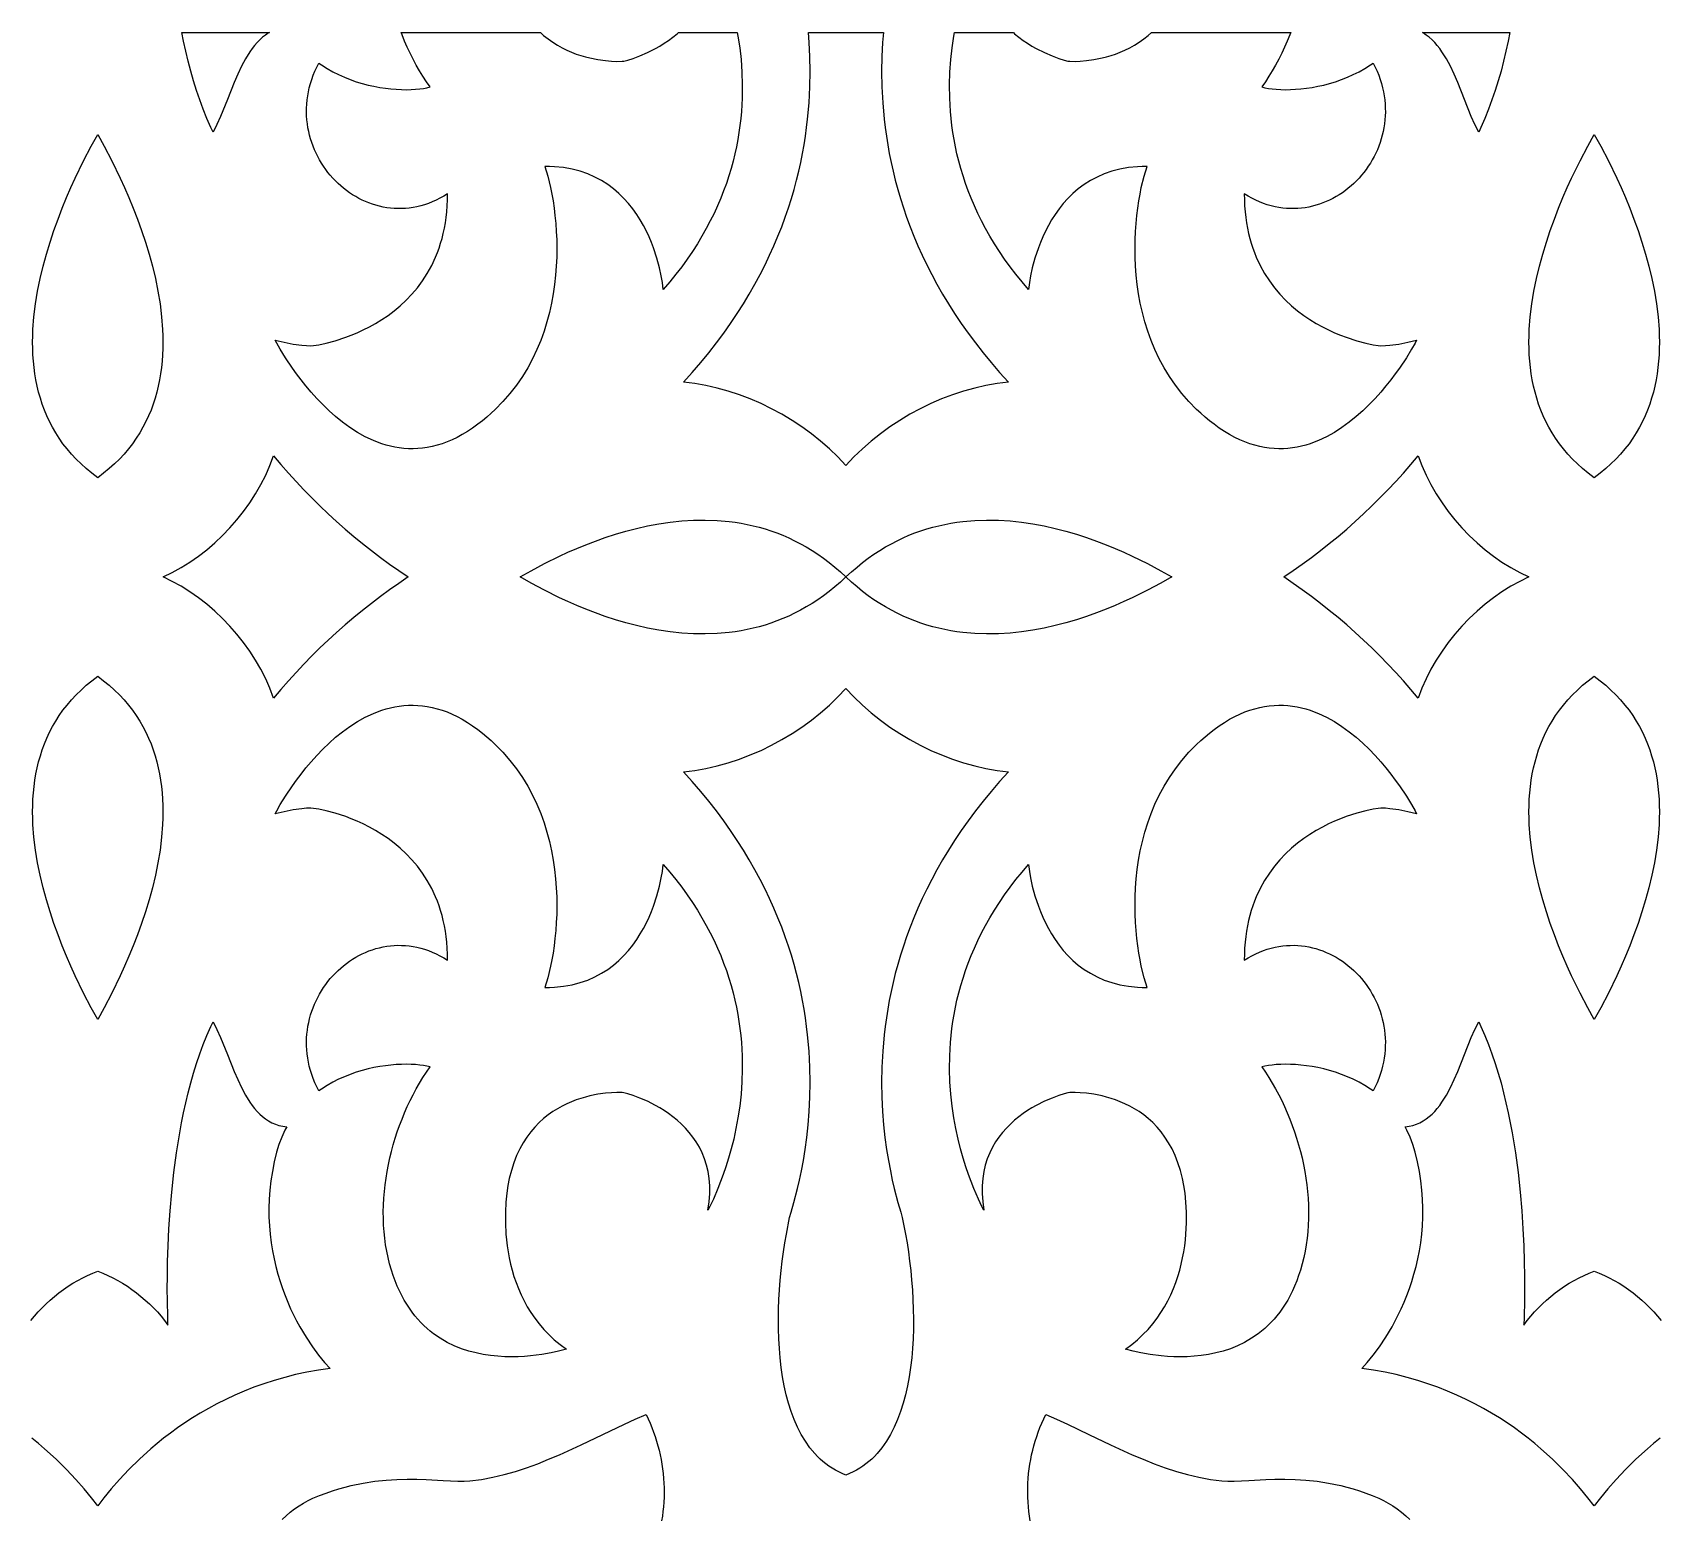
# Model space of a CAD drawing. Extents: x -350 to 350, y -780 to 780.
# Drawn here: x -3.3 to 79.3, y -581.8 to -506.5 of the extents above; entities that cross this region are included whole.
import ezdxf

# ---------------------------------------------------------------- set-up
doc = ezdxf.new("R2010")
doc.units = 0
doc.layers.add('LAYER_1', color=18, linetype='CONTINUOUS')

msp = doc.modelspace()

# ---------------------------------------------------------------- linework, layer by layer
at = {"layer": 'LAYER_1'}
for points in [[(8.68, -506.492), (8.523, -506.595), (8.373, -506.71), (8.231, -506.837), (8.095, -506.974), (7.966, -507.122), (7.843, -507.28), (7.725, -507.446), (7.504, -507.802), (7.3, -508.185), (7.109, -508.589), (6.929, -509.009), (6.583, -509.87), (6.235, -510.724), (6.052, -511.133), (5.857, -511.523), (5.744, -511.285), (5.546, -510.831), (5.359, -510.366), (5.185, -509.892), (5.022, -509.409), (4.869, -508.919), (4.727, -508.423), (4.596, -507.921), (4.474, -507.416), (4.361, -506.908), (4.273, -506.47), (8.722, -506.47)], [(32.515, -506.658), (32.602, -507.24), (32.669, -507.846), (32.714, -508.475), (32.734, -509.125), (32.727, -509.794), (32.688, -510.482), (32.656, -510.831), (32.615, -511.185), (32.565, -511.542), (32.506, -511.902), (32.436, -512.266), (32.356, -512.633), (32.265, -513.003), (32.164, -513.375), (32.05, -513.749), (31.925, -514.126), (31.788, -514.505), (31.638, -514.885), (31.475, -515.268), (31.299, -515.651), (31.109, -516.036), (30.905, -516.422), (30.686, -516.808), (30.453, -517.195), (30.204, -517.583), (29.94, -517.97), (29.66, -518.358), (29.363, -518.745), (29.05, -519.132), (28.72, -519.519), (28.68, -519.164), (28.622, -518.829), (28.531, -518.413), (28.401, -517.931), (28.225, -517.402), (28.119, -517.126), (27.999, -516.843), (27.866, -516.557), (27.717, -516.271), (27.552, -515.985), (27.371, -515.702), (27.173, -515.424), (26.957, -515.154), (26.723, -514.893), (26.469, -514.644), (26.195, -514.409), (25.9, -514.19), (25.584, -513.989), (25.245, -513.808), (24.884, -513.649), (24.498, -513.515), (24.088, -513.408), (23.653, -513.329), (23.192, -513.282), (22.951, -513.27), (22.704, -513.267), (22.853, -513.758), (22.995, -514.345), (23.061, -514.672), (23.121, -515.018), (23.175, -515.382), (23.222, -515.764), (23.26, -516.161), (23.289, -516.572), (23.307, -516.996), (23.314, -517.432), (23.308, -517.877), (23.287, -518.331), (23.252, -518.793), (23.201, -519.26), (23.133, -519.731), (23.046, -520.205), (22.94, -520.681), (22.814, -521.157), (22.666, -521.631), (22.495, -522.103), (22.301, -522.571), (22.081, -523.033), (21.836, -523.488), (21.564, -523.935), (21.264, -524.372), (20.935, -524.798), (20.575, -525.211), (20.184, -525.61), (19.976, -525.804), (19.76, -525.994), (19.536, -526.18), (19.303, -526.361), (19.037, -526.554), (18.773, -526.728), (18.511, -526.885), (18.251, -527.025), (17.993, -527.149), (17.738, -527.257), (17.484, -527.349), (17.233, -527.426), (16.984, -527.489), (16.738, -527.537), (16.494, -527.572), (16.253, -527.594), (16.015, -527.603), (15.779, -527.599), (15.546, -527.584), (15.316, -527.557), (15.089, -527.52), (14.865, -527.472), (14.643, -527.414), (14.426, -527.347), (14.211, -527.271), (14, -527.186), (13.587, -526.993), (13.188, -526.771), (12.804, -526.524), (12.435, -526.257), (12.082, -525.972), (11.745, -525.673), (11.425, -525.364), (11.122, -525.05), (10.837, -524.732), (10.57, -524.416), (10.323, -524.105), (10.095, -523.803), (9.887, -523.514), (9.534, -522.987), (9.268, -522.554), (9.094, -522.246), (9.016, -522.093), (9.466, -522.194), (9.918, -522.284), (10.373, -522.348), (10.601, -522.368), (10.83, -522.376), (10.964, -522.364), (11.225, -522.322), (11.596, -522.243), (12.058, -522.119), (12.591, -521.944), (12.878, -521.836), (13.176, -521.711), (13.483, -521.571), (13.795, -521.414), (14.112, -521.238), (14.429, -521.044), (14.746, -520.83), (15.059, -520.595), (15.367, -520.339), (15.666, -520.06), (15.955, -519.758), (16.231, -519.432), (16.492, -519.082), (16.736, -518.705), (16.959, -518.301), (17.16, -517.87), (17.252, -517.644), (17.337, -517.411), (17.415, -517.17), (17.486, -516.922), (17.55, -516.667), (17.606, -516.403), (17.655, -516.132), (17.695, -515.853), (17.726, -515.566), (17.749, -515.271), (17.762, -514.968), (17.767, -514.657), (17.573, -514.775), (17.379, -514.883), (17.184, -514.981), (16.988, -515.068), (16.792, -515.144), (16.597, -515.211), (16.401, -515.268), (16.206, -515.315), (16.011, -515.352), (15.816, -515.38), (15.623, -515.399), (15.431, -515.409), (15.239, -515.41), (15.049, -515.402), (14.861, -515.386), (14.674, -515.362), (14.49, -515.33), (14.307, -515.29), (14.127, -515.242), (13.949, -515.186), (13.773, -515.123), (13.601, -515.053), (13.431, -514.976), (13.264, -514.892), (13.101, -514.801), (12.942, -514.704), (12.786, -514.601), (12.633, -514.492), (12.485, -514.376), (12.341, -514.255), (12.202, -514.129), (12.067, -513.997), (11.937, -513.859), (11.811, -513.717), (11.691, -513.57), (11.576, -513.418), (11.467, -513.262), (11.363, -513.102), (11.265, -512.937), (11.173, -512.769), (11.087, -512.596), (11.008, -512.421), (10.935, -512.241), (10.868, -512.059), (10.809, -511.873), (10.757, -511.685), (10.712, -511.494), (10.674, -511.301), (10.644, -511.105), (10.622, -510.907), (10.607, -510.707), (10.601, -510.506), (10.603, -510.303), (10.614, -510.098), (10.633, -509.892), (10.661, -509.686), (10.698, -509.478), (10.744, -509.27), (10.8, -509.061), (10.865, -508.852), (10.94, -508.642), (11.025, -508.433), (11.12, -508.224), (11.225, -508.016), (11.363, -508.114), (11.645, -508.294), (11.934, -508.458), (12.228, -508.607), (12.526, -508.74), (12.827, -508.859), (13.129, -508.964), (13.431, -509.055), (13.731, -509.134), (14.029, -509.2), (14.322, -509.255), (14.609, -509.298), (14.89, -509.331), (15.162, -509.353), (15.424, -509.366), (15.676, -509.37), (15.914, -509.366), (16.139, -509.353), (16.349, -509.333), (16.543, -509.306), (16.718, -509.273), (16.874, -509.234), (16.69, -508.967), (16.513, -508.692), (16.341, -508.41), (16.176, -508.122), (16.017, -507.826), (15.865, -507.525), (15.72, -507.219), (15.583, -506.907), (15.452, -506.59), (15.406, -506.47), (22.484, -506.47), (22.64, -506.612), (22.87, -506.797), (23.105, -506.964), (23.343, -507.114), (23.583, -507.248), (23.824, -507.366), (24.064, -507.47), (24.301, -507.561), (24.534, -507.639), (24.763, -507.705), (24.985, -507.761), (25.403, -507.844), (25.779, -507.895), (26.1, -507.922), (26.356, -507.933), (26.627, -507.931), (26.725, -507.916), (26.918, -507.867), (27.19, -507.782), (27.528, -507.657), (27.914, -507.491), (28.334, -507.278), (28.551, -507.154), (28.772, -507.017), (28.993, -506.868), (29.213, -506.704), (29.429, -506.528), (29.494, -506.47), (32.481, -506.47)], [(39.857, -506.978), (39.822, -507.694), (39.81, -508.444), (39.823, -509.224), (39.866, -510.032), (39.941, -510.868), (39.992, -511.295), (40.052, -511.728), (40.121, -512.167), (40.201, -512.611), (40.292, -513.06), (40.393, -513.514), (40.506, -513.973), (40.631, -514.436), (40.768, -514.904), (40.918, -515.375), (41.081, -515.849), (41.257, -516.327), (41.447, -516.808), (41.652, -517.292), (41.871, -517.779), (42.105, -518.268), (42.355, -518.759), (42.621, -519.251), (42.903, -519.746), (43.202, -520.241), (43.518, -520.738), (43.852, -521.235), (44.204, -521.733), (44.574, -522.231), (44.963, -522.729), (45.372, -523.227), (45.8, -523.724), (46.248, -524.22), (45.677, -524.292), (45.106, -524.393), (44.536, -524.522), (43.97, -524.679), (43.409, -524.863), (42.855, -525.074), (42.308, -525.31), (41.771, -525.571), (41.244, -525.855), (40.731, -526.163), (40.231, -526.493), (39.747, -526.844), (39.28, -527.216), (38.832, -527.608), (38.404, -528.02), (37.997, -528.449), (37.59, -528.02), (37.162, -527.608), (36.714, -527.216), (36.247, -526.844), (35.763, -526.493), (35.264, -526.163), (34.75, -525.855), (34.224, -525.571), (33.686, -525.31), (33.14, -525.074), (32.585, -524.863), (32.024, -524.679), (31.458, -524.522), (30.889, -524.393), (30.318, -524.292), (29.746, -524.22), (30.195, -523.724), (30.623, -523.227), (31.031, -522.729), (31.42, -522.231), (31.79, -521.733), (32.142, -521.235), (32.476, -520.738), (32.792, -520.241), (33.091, -519.746), (33.373, -519.251), (33.639, -518.759), (33.889, -518.268), (34.123, -517.779), (34.343, -517.292), (34.547, -516.808), (34.737, -516.327), (34.913, -515.849), (35.076, -515.375), (35.226, -514.904), (35.363, -514.436), (35.488, -513.973), (35.601, -513.514), (35.702, -513.06), (35.793, -512.611), (35.873, -512.167), (35.943, -511.728), (36.003, -511.295), (36.053, -510.868), (36.128, -510.032), (36.171, -509.224), (36.184, -508.444), (36.172, -507.694), (36.137, -506.978), (36.097, -506.47), (39.898, -506.47)], [(60.542, -506.59), (60.412, -506.907), (60.274, -507.219), (60.129, -507.525), (59.977, -507.826), (59.819, -508.122), (59.653, -508.41), (59.482, -508.692), (59.304, -508.967), (59.12, -509.234), (59.276, -509.273), (59.452, -509.306), (59.645, -509.333), (59.855, -509.353), (60.08, -509.366), (60.319, -509.37), (60.57, -509.366), (60.832, -509.353), (61.105, -509.331), (61.385, -509.298), (61.672, -509.255), (61.966, -509.2), (62.263, -509.134), (62.563, -509.055), (62.865, -508.964), (63.167, -508.859), (63.468, -508.74), (63.766, -508.607), (64.06, -508.458), (64.349, -508.294), (64.632, -508.114), (64.769, -508.016), (64.874, -508.224), (64.969, -508.433), (65.054, -508.642), (65.129, -508.852), (65.194, -509.061), (65.25, -509.27), (65.296, -509.478), (65.333, -509.686), (65.361, -509.892), (65.381, -510.098), (65.391, -510.303), (65.393, -510.506), (65.387, -510.707), (65.373, -510.907), (65.35, -511.105), (65.32, -511.301), (65.283, -511.494), (65.238, -511.685), (65.185, -511.873), (65.126, -512.059), (65.06, -512.241), (64.987, -512.421), (64.907, -512.596), (64.821, -512.769), (64.729, -512.937), (64.631, -513.102), (64.527, -513.262), (64.418, -513.418), (64.303, -513.57), (64.183, -513.717), (64.058, -513.859), (63.927, -513.997), (63.792, -514.129), (63.653, -514.255), (63.509, -514.376), (63.361, -514.492), (63.209, -514.601), (63.053, -514.704), (62.893, -514.801), (62.73, -514.892), (62.563, -514.976), (62.394, -515.053), (62.221, -515.123), (62.046, -515.186), (61.868, -515.242), (61.687, -515.29), (61.505, -515.33), (61.32, -515.362), (61.133, -515.386), (60.945, -515.402), (60.755, -515.41), (60.564, -515.409), (60.371, -515.399), (60.178, -515.38), (59.984, -515.352), (59.789, -515.315), (59.593, -515.268), (59.398, -515.211), (59.202, -515.144), (59.006, -515.068), (58.811, -514.981), (58.616, -514.883), (58.421, -514.775), (58.228, -514.657), (58.232, -514.968), (58.245, -515.271), (58.268, -515.566), (58.3, -515.853), (58.34, -516.132), (58.388, -516.403), (58.444, -516.667), (58.508, -516.922), (58.579, -517.17), (58.658, -517.411), (58.743, -517.644), (58.834, -517.87), (59.035, -518.301), (59.259, -518.705), (59.502, -519.082), (59.763, -519.432), (60.039, -519.758), (60.328, -520.06), (60.627, -520.339), (60.935, -520.595), (61.248, -520.83), (61.565, -521.044), (61.883, -521.238), (62.199, -521.414), (62.512, -521.571), (62.818, -521.711), (63.116, -521.836), (63.404, -521.944), (63.937, -522.119), (64.398, -522.243), (64.769, -522.322), (65.031, -522.364), (65.164, -522.376), (65.393, -522.368), (65.621, -522.348), (66.076, -522.284), (66.529, -522.194), (66.978, -522.093), (66.9, -522.246), (66.726, -522.554), (66.46, -522.987), (66.107, -523.514), (65.899, -523.803), (65.671, -524.105), (65.424, -524.416), (65.157, -524.732), (64.872, -525.05), (64.569, -525.364), (64.249, -525.673), (63.912, -525.972), (63.559, -526.257), (63.19, -526.524), (62.806, -526.771), (62.407, -526.993), (61.995, -527.186), (61.783, -527.271), (61.569, -527.347), (61.351, -527.414), (61.13, -527.472), (60.906, -527.52), (60.678, -527.557), (60.448, -527.584), (60.215, -527.599), (59.98, -527.603), (59.741, -527.594), (59.5, -527.572), (59.256, -527.537), (59.01, -527.489), (58.761, -527.426), (58.51, -527.349), (58.257, -527.257), (58.001, -527.149), (57.743, -527.025), (57.483, -526.885), (57.221, -526.728), (56.957, -526.554), (56.691, -526.361), (56.458, -526.18), (56.234, -525.994), (56.018, -525.804), (55.81, -525.61), (55.419, -525.211), (55.06, -524.798), (54.73, -524.372), (54.43, -523.935), (54.158, -523.488), (53.913, -523.033), (53.694, -522.571), (53.499, -522.103), (53.329, -521.631), (53.181, -521.157), (53.054, -520.681), (52.948, -520.205), (52.862, -519.731), (52.793, -519.26), (52.742, -518.793), (52.707, -518.331), (52.687, -517.877), (52.68, -517.432), (52.687, -516.996), (52.705, -516.572), (52.734, -516.161), (52.772, -515.764), (52.819, -515.382), (52.873, -515.018), (52.934, -514.672), (52.999, -514.345), (53.141, -513.758), (53.29, -513.267), (53.043, -513.27), (52.802, -513.282), (52.341, -513.329), (51.906, -513.408), (51.496, -513.515), (51.111, -513.649), (50.749, -513.808), (50.41, -513.989), (50.094, -514.19), (49.799, -514.409), (49.525, -514.644), (49.271, -514.893), (49.037, -515.154), (48.821, -515.424), (48.623, -515.702), (48.442, -515.985), (48.278, -516.271), (48.129, -516.557), (47.995, -516.843), (47.875, -517.126), (47.769, -517.402), (47.594, -517.931), (47.463, -518.413), (47.372, -518.829), (47.314, -519.164), (47.275, -519.519), (46.944, -519.132), (46.631, -518.745), (46.335, -518.358), (46.054, -517.97), (45.79, -517.583), (45.542, -517.195), (45.308, -516.808), (45.09, -516.422), (44.886, -516.036), (44.696, -515.651), (44.519, -515.268), (44.356, -514.885), (44.206, -514.505), (44.069, -514.126), (43.944, -513.749), (43.831, -513.375), (43.729, -513.003), (43.638, -512.633), (43.558, -512.266), (43.489, -511.902), (43.429, -511.542), (43.379, -511.185), (43.338, -510.831), (43.306, -510.482), (43.268, -509.794), (43.26, -509.125), (43.28, -508.475), (43.325, -507.846), (43.393, -507.24), (43.479, -506.658), (43.513, -506.47), (46.501, -506.47), (46.565, -506.528), (46.782, -506.704), (47.001, -506.868), (47.222, -507.017), (47.443, -507.154), (47.661, -507.278), (48.08, -507.491), (48.467, -507.657), (48.804, -507.782), (49.077, -507.867), (49.269, -507.916), (49.367, -507.931), (49.638, -507.933), (49.894, -507.922), (50.216, -507.895), (50.591, -507.844), (51.01, -507.761), (51.231, -507.705), (51.46, -507.639), (51.693, -507.561), (51.931, -507.47), (52.17, -507.366), (52.411, -507.248), (52.651, -507.114), (52.889, -506.964), (53.124, -506.797), (53.355, -506.612), (53.51, -506.47), (60.588, -506.47)], [(71.633, -506.908), (71.52, -507.416), (71.398, -507.921), (71.267, -508.423), (71.125, -508.919), (70.973, -509.409), (70.809, -509.892), (70.635, -510.366), (70.449, -510.831), (70.25, -511.285), (70.137, -511.523), (69.943, -511.133), (69.759, -510.724), (69.411, -509.87), (69.066, -509.009), (68.885, -508.589), (68.694, -508.185), (68.49, -507.802), (68.269, -507.446), (68.152, -507.28), (68.028, -507.122), (67.899, -506.974), (67.764, -506.837), (67.621, -506.71), (67.471, -506.595), (67.314, -506.492), (67.272, -506.47), (71.722, -506.47)], [(0.326, -512.237), (0.716, -512.983), (1.142, -513.861), (1.362, -514.344), (1.584, -514.853), (1.803, -515.387), (2.018, -515.942), (2.226, -516.517), (2.423, -517.109), (2.608, -517.716), (2.777, -518.336), (2.928, -518.966), (3.058, -519.604), (3.163, -520.248), (3.242, -520.896), (3.292, -521.545), (3.305, -521.87), (3.309, -522.194), (3.305, -522.517), (3.291, -522.839), (3.269, -523.159), (3.236, -523.478), (3.193, -523.795), (3.14, -524.11), (3.076, -524.422), (3.001, -524.732), (2.914, -525.038), (2.816, -525.341), (2.705, -525.641), (2.582, -525.936), (2.445, -526.227), (2.296, -526.514), (2.133, -526.796), (1.956, -527.073), (1.765, -527.345), (1.559, -527.611), (1.338, -527.871), (1.102, -528.125), (0.85, -528.372), (0.582, -528.613), (0.298, -528.846), (0, -529.072), (-0.298, -528.846), (-0.582, -528.613), (-0.85, -528.372), (-1.102, -528.125), (-1.338, -527.871), (-1.559, -527.611), (-1.765, -527.345), (-1.956, -527.073), (-2.133, -526.796), (-2.296, -526.514), (-2.445, -526.227), (-2.582, -525.936), (-2.705, -525.641), (-2.816, -525.341), (-2.914, -525.038), (-3.001, -524.732), (-3.076, -524.422), (-3.14, -524.11), (-3.193, -523.795), (-3.236, -523.478), (-3.269, -523.159), (-3.291, -522.839), (-3.305, -522.517), (-3.309, -522.194), (-3.305, -521.87), (-3.292, -521.545), (-3.242, -520.896), (-3.163, -520.248), (-3.058, -519.604), (-2.928, -518.966), (-2.777, -518.336), (-2.608, -517.716), (-2.423, -517.109), (-2.226, -516.517), (-2.018, -515.942), (-1.803, -515.387), (-1.584, -514.853), (-1.362, -514.344), (-1.142, -513.861), (-0.716, -512.983), (-0.326, -512.237), (0, -511.642)], [(76.328, -512.237), (76.718, -512.983), (77.144, -513.861), (77.364, -514.344), (77.586, -514.853), (77.805, -515.387), (78.02, -515.942), (78.228, -516.517), (78.425, -517.109), (78.61, -517.716), (78.779, -518.336), (78.93, -518.966), (79.06, -519.604), (79.165, -520.248), (79.244, -520.896), (79.294, -521.545), (79.307, -521.87), (79.311, -522.194), (79.307, -522.517), (79.294, -522.839), (79.271, -523.159), (79.238, -523.478), (79.195, -523.795), (79.142, -524.11), (79.078, -524.422), (79.003, -524.732), (78.916, -525.038), (78.818, -525.341), (78.707, -525.641), (78.584, -525.936), (78.447, -526.227), (78.298, -526.514), (78.135, -526.796), (77.958, -527.073), (77.767, -527.345), (77.561, -527.611), (77.34, -527.871), (77.104, -528.125), (76.852, -528.372), (76.584, -528.613), (76.3, -528.846), (75.998, -529.072), (75.697, -528.846), (75.412, -528.613), (75.145, -528.372), (74.893, -528.125), (74.657, -527.871), (74.436, -527.611), (74.23, -527.345), (74.038, -527.073), (73.861, -526.796), (73.698, -526.514), (73.549, -526.227), (73.413, -525.936), (73.289, -525.641), (73.179, -525.341), (73.08, -525.038), (72.993, -524.732), (72.918, -524.422), (72.854, -524.11), (72.801, -523.795), (72.758, -523.478), (72.726, -523.159), (72.703, -522.839), (72.689, -522.517), (72.685, -522.194), (72.69, -521.87), (72.702, -521.545), (72.752, -520.896), (72.831, -520.248), (72.937, -519.604), (73.066, -518.966), (73.217, -518.336), (73.386, -517.716), (73.571, -517.109), (73.768, -516.517), (73.976, -515.942), (74.191, -515.387), (74.411, -514.853), (74.632, -514.344), (74.852, -513.861), (75.279, -512.983), (75.668, -512.237), (75.998, -511.642)], [(9.304, -528.408), (9.685, -528.842), (10.074, -529.27), (10.471, -529.69), (10.875, -530.103), (11.286, -530.509), (11.705, -530.906), (12.131, -531.296), (12.564, -531.678), (13.003, -532.051), (13.448, -532.416), (13.9, -532.773), (14.357, -533.121), (14.82, -533.46), (15.288, -533.79), (15.762, -534.113), (15.288, -534.437), (14.82, -534.766), (14.357, -535.105), (13.9, -535.453), (13.448, -535.81), (13.003, -536.175), (12.564, -536.548), (12.131, -536.93), (11.705, -537.32), (11.286, -537.717), (10.875, -538.123), (10.471, -538.536), (10.074, -538.956), (9.685, -539.384), (9.304, -539.819), (8.932, -540.26), (8.744, -539.765), (8.528, -539.278), (8.285, -538.801), (8.016, -538.334), (7.723, -537.879), (7.407, -537.439), (7.07, -537.013), (6.713, -536.605), (6.338, -536.214), (5.945, -535.844), (5.537, -535.494), (5.115, -535.167), (4.681, -534.865), (4.235, -534.587), (3.779, -534.337), (3.315, -534.113), (3.779, -533.889), (4.235, -533.639), (4.681, -533.362), (5.115, -533.059), (5.537, -532.732), (5.945, -532.382), (6.338, -532.012), (6.713, -531.621), (7.07, -531.213), (7.407, -530.787), (7.723, -530.347), (8.016, -529.892), (8.285, -529.426), (8.528, -528.948), (8.744, -528.461), (8.932, -527.966)], [(67.25, -528.461), (67.466, -528.948), (67.709, -529.426), (67.978, -529.892), (68.271, -530.347), (68.587, -530.787), (68.924, -531.213), (69.281, -531.621), (69.656, -532.012), (70.049, -532.382), (70.457, -532.732), (70.879, -533.059), (71.314, -533.362), (71.76, -533.639), (72.215, -533.889), (72.68, -534.113), (72.215, -534.337), (71.76, -534.587), (71.314, -534.865), (70.879, -535.167), (70.457, -535.494), (70.049, -535.844), (69.656, -536.214), (69.281, -536.605), (68.924, -537.013), (68.587, -537.439), (68.271, -537.879), (67.978, -538.334), (67.709, -538.801), (67.466, -539.278), (67.25, -539.765), (67.062, -540.26), (66.69, -539.819), (66.309, -539.384), (65.92, -538.956), (65.524, -538.536), (65.119, -538.123), (64.708, -537.717), (64.289, -537.32), (63.863, -536.93), (63.431, -536.548), (62.991, -536.175), (62.546, -535.81), (62.095, -535.453), (61.637, -535.105), (61.174, -534.766), (60.706, -534.437), (60.233, -534.113), (60.706, -533.79), (61.174, -533.46), (61.637, -533.121), (62.095, -532.773), (62.546, -532.416), (62.991, -532.051), (63.431, -531.678), (63.863, -531.296), (64.289, -530.906), (64.708, -530.509), (65.119, -530.103), (65.524, -529.69), (65.92, -529.27), (66.309, -528.842), (66.69, -528.408), (67.062, -527.966)], [(45.739, -531.229), (46.333, -531.266), (46.92, -531.328), (47.498, -531.414), (48.068, -531.521), (48.626, -531.646), (49.172, -531.788), (49.704, -531.944), (50.221, -532.112), (50.722, -532.291), (51.206, -532.476), (51.67, -532.667), (52.115, -532.861), (52.537, -533.055), (53.312, -533.437), (53.984, -533.795), (54.543, -534.113), (53.984, -534.431), (53.312, -534.789), (52.537, -535.171), (52.115, -535.366), (51.67, -535.559), (51.206, -535.75), (50.722, -535.936), (50.221, -536.114), (49.704, -536.282), (49.172, -536.438), (48.626, -536.58), (48.068, -536.706), (47.498, -536.812), (46.92, -536.898), (46.333, -536.96), (45.739, -536.997), (45.139, -537.005), (44.536, -536.984), (43.929, -536.93), (43.625, -536.891), (43.321, -536.842), (43.017, -536.784), (42.713, -536.717), (42.409, -536.64), (42.105, -536.553), (41.802, -536.455), (41.5, -536.347), (41.199, -536.228), (40.899, -536.097), (40.601, -535.956), (40.304, -535.802), (40.008, -535.636), (39.714, -535.458), (39.422, -535.268), (39.133, -535.064), (38.845, -534.848), (38.56, -534.618), (38.278, -534.374), (37.997, -534.114), (37.717, -534.374), (37.434, -534.618), (37.149, -534.848), (36.862, -535.064), (36.572, -535.268), (36.28, -535.458), (35.986, -535.636), (35.691, -535.802), (35.393, -535.956), (35.095, -536.097), (34.795, -536.228), (34.494, -536.347), (34.192, -536.455), (33.889, -536.553), (33.586, -536.64), (33.282, -536.717), (32.978, -536.784), (32.673, -536.842), (32.369, -536.891), (32.065, -536.93), (31.459, -536.984), (30.855, -537.005), (30.255, -536.997), (29.662, -536.96), (29.075, -536.898), (28.496, -536.812), (27.927, -536.706), (27.369, -536.58), (26.823, -536.438), (26.29, -536.282), (25.773, -536.114), (25.272, -535.936), (24.788, -535.75), (24.324, -535.559), (23.88, -535.366), (23.457, -535.171), (22.682, -534.789), (22.01, -534.431), (21.451, -534.113), (22.01, -533.795), (22.682, -533.437), (23.457, -533.055), (23.88, -532.861), (24.324, -532.667), (24.788, -532.476), (25.272, -532.291), (25.773, -532.112), (26.29, -531.944), (26.823, -531.788), (27.369, -531.646), (27.927, -531.521), (28.496, -531.414), (29.075, -531.328), (29.662, -531.266), (30.255, -531.229), (30.855, -531.221), (31.459, -531.242), (32.065, -531.296), (32.369, -531.335), (32.673, -531.384), (32.978, -531.442), (33.282, -531.509), (33.586, -531.586), (33.889, -531.674), (34.192, -531.771), (34.494, -531.879), (34.795, -531.998), (35.095, -532.129), (35.393, -532.271), (35.691, -532.424), (35.986, -532.59), (36.28, -532.768), (36.572, -532.958), (36.862, -533.162), (37.149, -533.378), (37.434, -533.608), (37.717, -533.852), (37.997, -534.112), (38.278, -533.852), (38.56, -533.608), (38.845, -533.378), (39.133, -533.162), (39.422, -532.958), (39.714, -532.768), (40.008, -532.59), (40.304, -532.424), (40.601, -532.271), (40.899, -532.129), (41.199, -531.998), (41.5, -531.879), (41.802, -531.771), (42.105, -531.674), (42.409, -531.586), (42.713, -531.509), (43.017, -531.442), (43.321, -531.384), (43.625, -531.335), (43.929, -531.296), (44.536, -531.242), (45.139, -531.221)], [(0.298, -539.38), (0.582, -539.613), (0.85, -539.854), (1.102, -540.101), (1.338, -540.355), (1.559, -540.615), (1.765, -540.881), (1.956, -541.153), (2.133, -541.43), (2.296, -541.712), (2.445, -541.999), (2.582, -542.29), (2.705, -542.586), (2.816, -542.885), (2.914, -543.188), (3.001, -543.494), (3.076, -543.804), (3.14, -544.116), (3.193, -544.431), (3.236, -544.748), (3.269, -545.067), (3.291, -545.387), (3.305, -545.709), (3.309, -546.032), (3.305, -546.356), (3.292, -546.681), (3.242, -547.33), (3.163, -547.978), (3.058, -548.622), (2.928, -549.26), (2.777, -549.89), (2.608, -550.51), (2.423, -551.117), (2.226, -551.709), (2.018, -552.284), (1.803, -552.839), (1.584, -553.373), (1.362, -553.882), (1.142, -554.365), (0.716, -555.244), (0.326, -555.989), (0, -556.584), (-0.326, -555.989), (-0.716, -555.244), (-1.142, -554.365), (-1.362, -553.882), (-1.584, -553.373), (-1.803, -552.839), (-2.018, -552.284), (-2.226, -551.709), (-2.423, -551.117), (-2.608, -550.51), (-2.777, -549.89), (-2.928, -549.26), (-3.058, -548.622), (-3.163, -547.978), (-3.242, -547.33), (-3.292, -546.681), (-3.305, -546.356), (-3.309, -546.032), (-3.305, -545.709), (-3.291, -545.387), (-3.269, -545.067), (-3.236, -544.748), (-3.193, -544.431), (-3.14, -544.116), (-3.076, -543.804), (-3.001, -543.494), (-2.914, -543.188), (-2.816, -542.885), (-2.705, -542.586), (-2.582, -542.29), (-2.445, -541.999), (-2.296, -541.712), (-2.133, -541.43), (-1.956, -541.153), (-1.765, -540.881), (-1.559, -540.615), (-1.338, -540.355), (-1.102, -540.101), (-0.85, -539.854), (-0.582, -539.613), (-0.298, -539.38), (0, -539.154)], [(76.3, -539.38), (76.584, -539.613), (76.852, -539.854), (77.104, -540.101), (77.34, -540.355), (77.561, -540.615), (77.767, -540.881), (77.958, -541.153), (78.135, -541.43), (78.298, -541.712), (78.447, -541.999), (78.584, -542.29), (78.707, -542.586), (78.818, -542.885), (78.916, -543.188), (79.003, -543.494), (79.078, -543.804), (79.142, -544.116), (79.195, -544.431), (79.238, -544.748), (79.271, -545.067), (79.294, -545.387), (79.307, -545.709), (79.311, -546.032), (79.307, -546.356), (79.294, -546.681), (79.244, -547.33), (79.165, -547.978), (79.06, -548.622), (78.93, -549.26), (78.779, -549.89), (78.61, -550.51), (78.425, -551.117), (78.228, -551.709), (78.02, -552.284), (77.805, -552.839), (77.586, -553.373), (77.364, -553.882), (77.144, -554.365), (76.718, -555.244), (76.328, -555.989), (75.998, -556.584), (75.668, -555.989), (75.279, -555.244), (74.852, -554.365), (74.632, -553.882), (74.411, -553.373), (74.191, -552.839), (73.976, -552.284), (73.768, -551.709), (73.571, -551.117), (73.386, -550.51), (73.217, -549.89), (73.066, -549.26), (72.937, -548.622), (72.831, -547.978), (72.752, -547.33), (72.702, -546.681), (72.69, -546.356), (72.685, -546.032), (72.689, -545.709), (72.703, -545.387), (72.726, -545.067), (72.758, -544.748), (72.801, -544.431), (72.854, -544.116), (72.918, -543.804), (72.993, -543.494), (73.08, -543.188), (73.179, -542.885), (73.289, -542.586), (73.413, -542.29), (73.549, -541.999), (73.698, -541.712), (73.861, -541.43), (74.038, -541.153), (74.23, -540.881), (74.436, -540.615), (74.657, -540.355), (74.893, -540.101), (75.145, -539.854), (75.412, -539.613), (75.697, -539.38), (75.998, -539.154)], [(38.404, -540.206), (38.832, -540.618), (39.28, -541.01), (39.747, -541.382), (40.231, -541.733), (40.731, -542.063), (41.244, -542.371), (41.771, -542.656), (42.308, -542.916), (42.855, -543.152), (43.409, -543.363), (43.97, -543.547), (44.536, -543.704), (45.106, -543.834), (45.677, -543.934), (46.248, -544.006), (45.8, -544.502), (45.372, -544.999), (44.963, -545.497), (44.574, -545.995), (44.204, -546.493), (43.852, -546.991), (43.518, -547.489), (43.202, -547.985), (42.903, -548.481), (42.621, -548.975), (42.355, -549.467), (42.105, -549.958), (41.871, -550.447), (41.652, -550.934), (41.447, -551.418), (41.257, -551.899), (41.081, -552.377), (40.918, -552.851), (40.768, -553.323), (40.631, -553.79), (40.506, -554.253), (40.393, -554.712), (40.292, -555.166), (40.201, -555.615), (40.121, -556.059), (40.052, -556.498), (39.992, -556.931), (39.941, -557.358), (39.866, -558.194), (39.823, -559.002), (39.81, -559.782), (39.822, -560.532), (39.857, -561.248), (39.911, -561.929), (39.981, -562.574), (40.064, -563.179), (40.156, -563.743), (40.254, -564.264), (40.354, -564.74), (40.454, -565.168), (40.639, -565.875), (40.782, -566.368), (40.856, -566.631), (41.023, -567.48), (41.099, -567.926), (41.168, -568.385), (41.231, -568.853), (41.286, -569.331), (41.332, -569.815), (41.37, -570.306), (41.399, -570.801), (41.417, -571.298), (41.425, -571.797), (41.422, -572.295), (41.406, -572.79), (41.378, -573.283), (41.337, -573.769), (41.282, -574.249), (41.212, -574.721), (41.127, -575.183), (41.027, -575.633), (40.91, -576.069), (40.776, -576.492), (40.624, -576.897), (40.454, -577.285), (40.266, -577.654), (40.057, -578.001), (39.829, -578.326), (39.579, -578.627), (39.447, -578.768), (39.309, -578.902), (39.165, -579.029), (39.016, -579.149), (38.861, -579.262), (38.7, -579.368), (38.533, -579.466), (38.361, -579.556), (38.183, -579.638), (37.997, -579.712), (37.812, -579.638), (37.633, -579.556), (37.461, -579.466), (37.294, -579.368), (37.134, -579.262), (36.979, -579.149), (36.829, -579.029), (36.686, -578.902), (36.548, -578.768), (36.415, -578.627), (36.165, -578.326), (35.937, -578.001), (35.729, -577.654), (35.54, -577.285), (35.37, -576.897), (35.218, -576.492), (35.084, -576.069), (34.967, -575.633), (34.867, -575.183), (34.782, -574.721), (34.713, -574.249), (34.657, -573.769), (34.616, -573.283), (34.588, -572.79), (34.573, -572.295), (34.569, -571.797), (34.577, -571.298), (34.595, -570.801), (34.624, -570.306), (34.662, -569.815), (34.709, -569.331), (34.764, -568.853), (34.826, -568.385), (34.896, -567.926), (34.971, -567.48), (35.139, -566.631), (35.213, -566.368), (35.355, -565.875), (35.54, -565.168), (35.64, -564.74), (35.74, -564.264), (35.838, -563.743), (35.93, -563.179), (36.013, -562.574), (36.083, -561.929), (36.137, -561.248), (36.172, -560.532), (36.184, -559.782), (36.171, -559.002), (36.128, -558.194), (36.053, -557.358), (36.003, -556.931), (35.943, -556.498), (35.873, -556.059), (35.793, -555.615), (35.702, -555.166), (35.601, -554.712), (35.488, -554.253), (35.363, -553.79), (35.226, -553.323), (35.076, -552.851), (34.913, -552.377), (34.737, -551.899), (34.547, -551.418), (34.343, -550.934), (34.123, -550.447), (33.889, -549.958), (33.639, -549.467), (33.373, -548.975), (33.091, -548.481), (32.792, -547.985), (32.476, -547.489), (32.142, -546.991), (31.79, -546.493), (31.42, -545.995), (31.031, -545.497), (30.623, -544.999), (30.195, -544.502), (29.746, -544.006), (30.318, -543.934), (30.889, -543.834), (31.458, -543.704), (32.024, -543.547), (32.585, -543.363), (33.14, -543.152), (33.686, -542.916), (34.224, -542.656), (34.75, -542.371), (35.264, -542.063), (35.763, -541.733), (36.247, -541.382), (36.714, -541.01), (37.162, -540.618), (37.59, -540.206), (37.997, -539.777)], [(16.253, -540.632), (16.494, -540.654), (16.738, -540.689), (16.984, -540.737), (17.233, -540.8), (17.484, -540.877), (17.738, -540.969), (17.993, -541.077), (18.251, -541.201), (18.511, -541.341), (18.773, -541.498), (19.037, -541.673), (19.303, -541.865), (19.536, -542.046), (19.76, -542.232), (19.976, -542.422), (20.184, -542.616), (20.575, -543.015), (20.935, -543.428), (21.264, -543.854), (21.564, -544.291), (21.836, -544.738), (22.081, -545.193), (22.301, -545.655), (22.495, -546.123), (22.666, -546.595), (22.814, -547.069), (22.94, -547.545), (23.046, -548.021), (23.133, -548.495), (23.201, -548.967), (23.252, -549.433), (23.287, -549.895), (23.308, -550.349), (23.314, -550.794), (23.307, -551.23), (23.289, -551.654), (23.26, -552.065), (23.222, -552.462), (23.175, -552.844), (23.121, -553.208), (23.061, -553.554), (22.995, -553.881), (22.853, -554.468), (22.704, -554.959), (22.951, -554.956), (23.192, -554.944), (23.653, -554.897), (24.088, -554.818), (24.498, -554.711), (24.884, -554.577), (25.245, -554.418), (25.584, -554.237), (25.9, -554.036), (26.195, -553.817), (26.469, -553.582), (26.723, -553.333), (26.957, -553.072), (27.173, -552.802), (27.371, -552.524), (27.552, -552.241), (27.717, -551.956), (27.866, -551.669), (27.999, -551.383), (28.119, -551.101), (28.225, -550.824), (28.401, -550.295), (28.531, -549.814), (28.622, -549.397), (28.68, -549.062), (28.72, -548.707), (29.05, -549.094), (29.363, -549.481), (29.66, -549.868), (29.94, -550.256), (30.204, -550.643), (30.453, -551.031), (30.686, -551.418), (30.905, -551.804), (31.109, -552.19), (31.299, -552.575), (31.475, -552.958), (31.638, -553.341), (31.788, -553.721), (31.925, -554.1), (32.05, -554.477), (32.164, -554.851), (32.265, -555.224), (32.356, -555.593), (32.436, -555.96), (32.506, -556.324), (32.565, -556.684), (32.615, -557.041), (32.656, -557.395), (32.688, -557.745), (32.727, -558.432), (32.734, -559.101), (32.714, -559.751), (32.669, -560.38), (32.602, -560.986), (32.515, -561.568), (32.413, -562.125), (32.298, -562.653), (32.173, -563.153), (32.04, -563.622), (31.904, -564.059), (31.766, -564.461), (31.5, -565.158), (31.266, -565.699), (31.087, -566.072), (30.988, -566.264), (31.05, -565.834), (31.08, -565.424), (31.08, -565.033), (31.052, -564.661), (30.997, -564.307), (30.918, -563.972), (30.817, -563.654), (30.695, -563.353), (30.555, -563.069), (30.398, -562.802), (30.226, -562.551), (30.041, -562.315), (29.845, -562.095), (29.641, -561.889), (29.429, -561.698), (29.213, -561.522), (28.993, -561.359), (28.772, -561.209), (28.551, -561.072), (28.334, -560.948), (27.914, -560.736), (27.528, -560.569), (27.19, -560.444), (26.918, -560.359), (26.725, -560.311), (26.627, -560.295), (26.356, -560.294), (26.1, -560.304), (25.779, -560.331), (25.403, -560.382), (24.985, -560.465), (24.763, -560.521), (24.534, -560.587), (24.301, -560.665), (24.064, -560.756), (23.824, -560.86), (23.583, -560.979), (23.343, -561.112), (23.105, -561.262), (22.87, -561.429), (22.64, -561.615), (22.415, -561.819), (22.199, -562.043), (21.991, -562.288), (21.793, -562.554), (21.607, -562.844), (21.434, -563.157), (21.275, -563.494), (21.132, -563.857), (21.007, -564.247), (20.9, -564.663), (20.833, -565.004), (20.774, -565.405), (20.729, -565.861), (20.704, -566.363), (20.702, -566.904), (20.73, -567.477), (20.757, -567.773), (20.793, -568.074), (20.839, -568.379), (20.896, -568.688), (20.964, -568.999), (21.044, -569.312), (21.137, -569.625), (21.244, -569.938), (21.364, -570.249), (21.499, -570.558), (21.649, -570.864), (21.815, -571.166), (21.998, -571.463), (22.199, -571.754), (22.417, -572.038), (22.654, -572.315), (22.91, -572.582), (23.186, -572.84), (23.483, -573.088), (23.801, -573.324), (23.406, -573.424), (23.026, -573.506), (22.546, -573.59), (21.981, -573.661), (21.673, -573.687), (21.35, -573.704), (21.013, -573.71), (20.667, -573.704), (20.311, -573.683), (19.949, -573.646), (19.582, -573.59), (19.213, -573.515), (18.843, -573.417), (18.474, -573.296), (18.109, -573.149), (17.75, -572.975), (17.398, -572.771), (17.056, -572.536), (16.889, -572.406), (16.726, -572.268), (16.565, -572.121), (16.409, -571.965), (16.256, -571.8), (16.108, -571.625), (15.964, -571.441), (15.825, -571.246), (15.691, -571.042), (15.562, -570.827), (15.438, -570.602), (15.321, -570.365), (15.209, -570.118), (15.103, -569.86), (15.004, -569.589), (14.912, -569.307), (14.822, -568.992), (14.743, -568.673), (14.675, -568.349), (14.619, -568.022), (14.575, -567.691), (14.541, -567.358), (14.517, -567.022), (14.505, -566.684), (14.502, -566.344), (14.51, -566.003), (14.528, -565.661), (14.556, -565.318), (14.593, -564.976), (14.64, -564.634), (14.695, -564.292), (14.76, -563.952), (14.834, -563.613), (14.917, -563.277), (15.008, -562.942), (15.107, -562.611), (15.214, -562.282), (15.329, -561.957), (15.452, -561.636), (15.583, -561.319), (15.72, -561.008), (15.865, -560.701), (16.017, -560.4), (16.176, -560.105), (16.341, -559.816), (16.513, -559.534), (16.69, -559.259), (16.874, -558.992), (16.718, -558.953), (16.543, -558.92), (16.349, -558.893), (16.139, -558.873), (15.914, -558.861), (15.676, -558.856), (15.424, -558.86), (15.162, -558.873), (14.89, -558.895), (14.609, -558.928), (14.322, -558.971), (14.029, -559.026), (13.731, -559.092), (13.431, -559.171), (13.129, -559.262), (12.827, -559.367), (12.526, -559.486), (12.228, -559.619), (11.934, -559.768), (11.645, -559.932), (11.363, -560.112), (11.225, -560.21), (11.12, -560.002), (11.025, -559.793), (10.94, -559.584), (10.865, -559.374), (10.8, -559.165), (10.744, -558.956), (10.698, -558.748), (10.661, -558.54), (10.633, -558.334), (10.614, -558.128), (10.603, -557.923), (10.601, -557.72), (10.607, -557.519), (10.622, -557.319), (10.644, -557.121), (10.674, -556.925), (10.712, -556.732), (10.757, -556.541), (10.809, -556.353), (10.868, -556.167), (10.935, -555.985), (11.008, -555.805), (11.087, -555.63), (11.173, -555.457), (11.265, -555.289), (11.363, -555.124), (11.467, -554.964), (11.576, -554.808), (11.691, -554.656), (11.811, -554.509), (11.937, -554.367), (12.067, -554.229), (12.202, -554.097), (12.341, -553.971), (12.485, -553.85), (12.633, -553.734), (12.786, -553.625), (12.942, -553.522), (13.101, -553.425), (13.264, -553.334), (13.431, -553.25), (13.601, -553.173), (13.773, -553.103), (13.949, -553.04), (14.127, -552.985), (14.307, -552.937), (14.49, -552.896), (14.674, -552.864), (14.861, -552.84), (15.049, -552.824), (15.239, -552.816), (15.431, -552.817), (15.623, -552.827), (15.816, -552.846), (16.011, -552.874), (16.206, -552.911), (16.401, -552.958), (16.597, -553.015), (16.792, -553.082), (16.988, -553.158), (17.184, -553.245), (17.379, -553.343), (17.573, -553.451), (17.767, -553.57), (17.762, -553.258), (17.749, -552.955), (17.726, -552.66), (17.695, -552.373), (17.655, -552.094), (17.606, -551.823), (17.55, -551.56), (17.486, -551.304), (17.415, -551.056), (17.337, -550.815), (17.252, -550.582), (17.16, -550.356), (16.959, -549.925), (16.736, -549.521), (16.492, -549.145), (16.231, -548.794), (15.955, -548.468), (15.666, -548.166), (15.367, -547.887), (15.059, -547.631), (14.746, -547.396), (14.429, -547.182), (14.112, -546.988), (13.795, -546.812), (13.483, -546.655), (13.176, -546.515), (12.878, -546.39), (12.591, -546.282), (12.058, -546.107), (11.596, -545.983), (11.225, -545.904), (10.964, -545.862), (10.83, -545.85), (10.601, -545.858), (10.373, -545.878), (9.918, -545.942), (9.466, -546.032), (9.016, -546.133), (9.094, -545.98), (9.268, -545.672), (9.534, -545.24), (9.887, -544.713), (10.095, -544.423), (10.323, -544.121), (10.57, -543.81), (10.837, -543.494), (11.122, -543.177), (11.425, -542.862), (11.745, -542.553), (12.082, -542.254), (12.435, -541.969), (12.804, -541.702), (13.188, -541.455), (13.587, -541.233), (14, -541.04), (14.211, -540.955), (14.426, -540.879), (14.643, -540.812), (14.865, -540.754), (15.089, -540.706), (15.316, -540.669), (15.546, -540.642), (15.779, -540.627), (16.015, -540.623)], [(60.215, -540.627), (60.448, -540.642), (60.678, -540.669), (60.906, -540.706), (61.13, -540.754), (61.351, -540.812), (61.569, -540.879), (61.783, -540.955), (61.995, -541.04), (62.407, -541.233), (62.806, -541.455), (63.19, -541.702), (63.559, -541.969), (63.912, -542.254), (64.249, -542.553), (64.569, -542.862), (64.872, -543.177), (65.157, -543.494), (65.424, -543.81), (65.671, -544.121), (65.899, -544.423), (66.107, -544.713), (66.46, -545.24), (66.726, -545.672), (66.9, -545.98), (66.978, -546.133), (66.529, -546.032), (66.076, -545.942), (65.621, -545.878), (65.393, -545.858), (65.164, -545.85), (65.031, -545.862), (64.769, -545.904), (64.398, -545.983), (63.937, -546.107), (63.404, -546.282), (63.116, -546.39), (62.818, -546.515), (62.512, -546.655), (62.199, -546.812), (61.883, -546.988), (61.565, -547.182), (61.248, -547.396), (60.935, -547.631), (60.627, -547.887), (60.328, -548.166), (60.039, -548.468), (59.763, -548.794), (59.502, -549.145), (59.259, -549.521), (59.035, -549.925), (58.834, -550.356), (58.743, -550.582), (58.658, -550.815), (58.579, -551.056), (58.508, -551.304), (58.444, -551.56), (58.388, -551.823), (58.34, -552.094), (58.3, -552.373), (58.268, -552.66), (58.245, -552.955), (58.232, -553.258), (58.228, -553.57), (58.421, -553.451), (58.616, -553.343), (58.811, -553.245), (59.006, -553.158), (59.202, -553.082), (59.398, -553.015), (59.593, -552.958), (59.789, -552.911), (59.984, -552.874), (60.178, -552.846), (60.371, -552.827), (60.564, -552.817), (60.755, -552.816), (60.945, -552.824), (61.133, -552.84), (61.32, -552.864), (61.505, -552.896), (61.687, -552.937), (61.868, -552.985), (62.046, -553.04), (62.221, -553.103), (62.394, -553.173), (62.563, -553.25), (62.73, -553.334), (62.893, -553.425), (63.053, -553.522), (63.209, -553.625), (63.361, -553.734), (63.509, -553.85), (63.653, -553.971), (63.792, -554.097), (63.927, -554.229), (64.058, -554.367), (64.183, -554.509), (64.303, -554.656), (64.418, -554.808), (64.527, -554.964), (64.631, -555.124), (64.729, -555.289), (64.821, -555.457), (64.907, -555.63), (64.987, -555.805), (65.06, -555.985), (65.126, -556.167), (65.185, -556.353), (65.238, -556.541), (65.283, -556.732), (65.32, -556.925), (65.35, -557.121), (65.373, -557.319), (65.387, -557.519), (65.393, -557.72), (65.391, -557.923), (65.381, -558.128), (65.361, -558.334), (65.333, -558.54), (65.296, -558.748), (65.25, -558.956), (65.194, -559.165), (65.129, -559.374), (65.054, -559.584), (64.969, -559.793), (64.874, -560.002), (64.769, -560.21), (64.632, -560.112), (64.349, -559.932), (64.06, -559.768), (63.766, -559.619), (63.468, -559.486), (63.167, -559.367), (62.865, -559.262), (62.563, -559.171), (62.263, -559.092), (61.966, -559.026), (61.672, -558.971), (61.385, -558.928), (61.105, -558.895), (60.832, -558.873), (60.57, -558.86), (60.319, -558.856), (60.08, -558.861), (59.855, -558.873), (59.645, -558.893), (59.452, -558.92), (59.276, -558.953), (59.12, -558.992), (59.304, -559.259), (59.482, -559.534), (59.653, -559.816), (59.819, -560.105), (59.977, -560.4), (60.129, -560.701), (60.274, -561.008), (60.412, -561.319), (60.542, -561.636), (60.665, -561.957), (60.78, -562.282), (60.887, -562.611), (60.987, -562.942), (61.078, -563.277), (61.16, -563.613), (61.234, -563.952), (61.299, -564.292), (61.355, -564.634), (61.401, -564.976), (61.439, -565.318), (61.466, -565.661), (61.484, -566.003), (61.492, -566.344), (61.49, -566.684), (61.477, -567.022), (61.454, -567.358), (61.42, -567.691), (61.375, -568.022), (61.319, -568.349), (61.251, -568.673), (61.173, -568.992), (61.082, -569.307), (60.99, -569.589), (60.891, -569.86), (60.785, -570.118), (60.674, -570.365), (60.556, -570.602), (60.432, -570.827), (60.303, -571.042), (60.169, -571.246), (60.03, -571.441), (59.886, -571.625), (59.738, -571.8), (59.585, -571.965), (59.429, -572.121), (59.269, -572.268), (59.105, -572.406), (58.938, -572.536), (58.596, -572.771), (58.245, -572.975), (57.885, -573.149), (57.52, -573.296), (57.152, -573.417), (56.782, -573.515), (56.412, -573.59), (56.045, -573.646), (55.683, -573.683), (55.328, -573.704), (54.981, -573.71), (54.645, -573.704), (54.321, -573.687), (54.013, -573.661), (53.449, -573.59), (52.968, -573.506), (52.588, -573.424), (52.193, -573.324), (52.511, -573.088), (52.808, -572.84), (53.084, -572.582), (53.34, -572.315), (53.577, -572.038), (53.796, -571.754), (53.996, -571.463), (54.179, -571.166), (54.345, -570.864), (54.495, -570.558), (54.63, -570.249), (54.751, -569.938), (54.857, -569.625), (54.95, -569.312), (55.03, -568.999), (55.098, -568.688), (55.155, -568.379), (55.201, -568.074), (55.237, -567.773), (55.264, -567.477), (55.292, -566.904), (55.291, -566.363), (55.265, -565.861), (55.22, -565.405), (55.161, -565.004), (55.095, -564.663), (54.988, -564.247), (54.862, -563.857), (54.719, -563.494), (54.561, -563.157), (54.388, -562.844), (54.201, -562.554), (54.004, -562.288), (53.796, -562.043), (53.579, -561.819), (53.355, -561.615), (53.124, -561.429), (52.889, -561.262), (52.651, -561.112), (52.411, -560.979), (52.17, -560.86), (51.931, -560.756), (51.693, -560.665), (51.46, -560.587), (51.231, -560.521), (51.01, -560.465), (50.591, -560.382), (50.216, -560.331), (49.894, -560.304), (49.638, -560.294), (49.367, -560.295), (49.269, -560.311), (49.077, -560.359), (48.804, -560.444), (48.467, -560.569), (48.08, -560.736), (47.661, -560.948), (47.443, -561.072), (47.222, -561.209), (47.001, -561.359), (46.782, -561.522), (46.565, -561.698), (46.353, -561.889), (46.149, -562.095), (45.953, -562.315), (45.769, -562.551), (45.597, -562.802), (45.44, -563.069), (45.299, -563.353), (45.177, -563.654), (45.076, -563.972), (44.997, -564.307), (44.942, -564.661), (44.914, -565.033), (44.914, -565.424), (44.944, -565.834), (45.006, -566.264), (44.907, -566.072), (44.728, -565.699), (44.494, -565.158), (44.228, -564.461), (44.09, -564.059), (43.954, -563.622), (43.822, -563.153), (43.696, -562.653), (43.581, -562.125), (43.479, -561.568), (43.393, -560.986), (43.325, -560.38), (43.28, -559.751), (43.26, -559.101), (43.268, -558.432), (43.306, -557.745), (43.338, -557.395), (43.379, -557.041), (43.429, -556.684), (43.489, -556.324), (43.558, -555.96), (43.638, -555.593), (43.729, -555.224), (43.831, -554.851), (43.944, -554.477), (44.069, -554.1), (44.206, -553.721), (44.356, -553.341), (44.519, -552.958), (44.696, -552.575), (44.886, -552.19), (45.09, -551.804), (45.308, -551.418), (45.542, -551.031), (45.79, -550.643), (46.054, -550.256), (46.335, -549.868), (46.631, -549.481), (46.944, -549.094), (47.275, -548.707), (47.314, -549.062), (47.372, -549.397), (47.463, -549.814), (47.594, -550.295), (47.769, -550.824), (47.875, -551.101), (47.995, -551.383), (48.129, -551.669), (48.278, -551.956), (48.442, -552.241), (48.623, -552.524), (48.821, -552.802), (49.037, -553.072), (49.271, -553.333), (49.525, -553.582), (49.799, -553.817), (50.094, -554.036), (50.41, -554.237), (50.749, -554.418), (51.111, -554.577), (51.496, -554.711), (51.906, -554.818), (52.341, -554.897), (52.802, -554.944), (53.043, -554.956), (53.29, -554.959), (53.141, -554.468), (52.999, -553.881), (52.934, -553.554), (52.873, -553.208), (52.819, -552.844), (52.772, -552.462), (52.734, -552.065), (52.705, -551.654), (52.687, -551.23), (52.68, -550.794), (52.687, -550.349), (52.707, -549.895), (52.742, -549.433), (52.793, -548.967), (52.862, -548.495), (52.948, -548.021), (53.054, -547.545), (53.181, -547.069), (53.329, -546.595), (53.499, -546.123), (53.694, -545.655), (53.913, -545.193), (54.158, -544.738), (54.43, -544.291), (54.73, -543.854), (55.06, -543.428), (55.419, -543.015), (55.81, -542.616), (56.018, -542.422), (56.234, -542.232), (56.458, -542.046), (56.691, -541.865), (56.957, -541.673), (57.221, -541.498), (57.483, -541.341), (57.743, -541.201), (58.001, -541.077), (58.257, -540.969), (58.51, -540.877), (58.761, -540.8), (59.01, -540.737), (59.256, -540.689), (59.5, -540.654), (59.741, -540.632), (59.98, -540.623)]]:
    msp.add_lwpolyline(points, close=True, dxfattribs=at)
for points in [[(-3.396, -571.872), (-3.216, -571.649), (-3.027, -571.433), (-2.83, -571.224), (-2.625, -571.021), (-2.414, -570.827), (-2.195, -570.64), (-1.97, -570.461), (-1.739, -570.291), (-1.503, -570.13), (-1.262, -569.977), (-1.016, -569.835), (-0.766, -569.703), (-0.513, -569.58), (-0.256, -569.469), (0, -569.368), (0.256, -569.469), (0.513, -569.58), (0.766, -569.703), (1.016, -569.835), (1.262, -569.977), (1.503, -570.13), (1.739, -570.291), (1.97, -570.461), (2.195, -570.64), (2.414, -570.827), (2.625, -571.021), (2.83, -571.224), (3.027, -571.433), (3.216, -571.649), (3.396, -571.872), (3.567, -572.101), (3.555, -571.702), (3.537, -570.849), (3.532, -570.274), (3.535, -569.613), (3.548, -568.876), (3.574, -568.071), (3.615, -567.207), (3.676, -566.295), (3.758, -565.342), (3.864, -564.359), (3.999, -563.355), (4.163, -562.338), (4.258, -561.828), (4.361, -561.318), (4.474, -560.81), (4.596, -560.305), (4.727, -559.803), (4.869, -559.307), (5.022, -558.817), (5.185, -558.334), (5.359, -557.86), (5.546, -557.395), (5.744, -556.941), (5.857, -556.703), (6.052, -557.093), (6.235, -557.502), (6.583, -558.356), (6.929, -559.217), (7.109, -559.637), (7.3, -560.041), (7.504, -560.424), (7.725, -560.78), (7.843, -560.946), (7.966, -561.104), (8.095, -561.252), (8.231, -561.39), (8.373, -561.516), (8.523, -561.631), (8.68, -561.734), (8.846, -561.823), (9.02, -561.899), (9.203, -561.96), (9.395, -562.005), (9.597, -562.035), (9.507, -562.199), (9.346, -562.549), (9.205, -562.921), (9.086, -563.314), (8.966, -563.806), (8.869, -564.292), (8.795, -564.772), (8.741, -565.244), (8.707, -565.709), (8.693, -566.167), (8.696, -566.616), (8.717, -567.057), (8.754, -567.49), (8.806, -567.914), (8.872, -568.328), (8.952, -568.733), (9.044, -569.128), (9.147, -569.512), (9.26, -569.886), (9.383, -570.249), (9.513, -570.601), (9.652, -570.941), (9.796, -571.269), (9.946, -571.585), (10.1, -571.889), (10.258, -572.179), (10.579, -572.72), (10.902, -573.205), (11.219, -573.632), (11.522, -573.999), (11.803, -574.301), (11.203, -574.388), (10.618, -574.494), (10.05, -574.616), (9.497, -574.754), (8.959, -574.908), (8.437, -575.075), (7.931, -575.256), (7.439, -575.449), (6.963, -575.654), (6.502, -575.869), (6.056, -576.093), (5.625, -576.326), (5.208, -576.566), (4.807, -576.813), (4.42, -577.065), (4.047, -577.322), (3.69, -577.582), (3.346, -577.845), (3.017, -578.11), (2.702, -578.376), (2.114, -578.906), (1.582, -579.427), (1.105, -579.932), (0.682, -580.413), (0.313, -580.863), (0, -581.273), (-0.313, -580.863), (-0.682, -580.413), (-1.105, -579.932), (-1.582, -579.427), (-2.114, -578.906), (-2.702, -578.376), (-3.017, -578.11), (-3.346, -577.845)], [(79.348, -577.845), (79.019, -578.11), (78.704, -578.376), (78.116, -578.906), (77.584, -579.427), (77.107, -579.932), (76.684, -580.413), (76.315, -580.863), (75.998, -581.273), (75.681, -580.863), (75.312, -580.413), (74.89, -579.932), (74.412, -579.427), (73.88, -578.906), (73.293, -578.376), (72.977, -578.11), (72.648, -577.845), (72.305, -577.582), (71.947, -577.322), (71.574, -577.065), (71.187, -576.813), (70.786, -576.566), (70.369, -576.326), (69.938, -576.093), (69.492, -575.869), (69.031, -575.654), (68.555, -575.449), (68.064, -575.256), (67.557, -575.075), (67.035, -574.908), (66.498, -574.754), (65.945, -574.616), (65.376, -574.494), (64.792, -574.388), (64.191, -574.301), (64.472, -573.999), (64.775, -573.632), (65.092, -573.205), (65.415, -572.72), (65.736, -572.179), (65.894, -571.889), (66.048, -571.585), (66.198, -571.269), (66.343, -570.941), (66.481, -570.601), (66.612, -570.249), (66.734, -569.886), (66.847, -569.512), (66.951, -569.128), (67.042, -568.733), (67.122, -568.328), (67.188, -567.914), (67.24, -567.49), (67.277, -567.057), (67.298, -566.616), (67.302, -566.167), (67.287, -565.709), (67.253, -565.244), (67.2, -564.772), (67.125, -564.292), (67.028, -563.806), (66.908, -563.314), (66.789, -562.921), (66.648, -562.549), (66.487, -562.199), (66.397, -562.035), (66.599, -562.005), (66.792, -561.96), (66.975, -561.899), (67.149, -561.823), (67.314, -561.734), (67.471, -561.631), (67.621, -561.516), (67.764, -561.39), (67.899, -561.252), (68.028, -561.104), (68.152, -560.946), (68.269, -560.78), (68.49, -560.424), (68.694, -560.041), (68.885, -559.637), (69.066, -559.217), (69.411, -558.356), (69.759, -557.502), (69.943, -557.093), (70.137, -556.703), (70.25, -556.941), (70.449, -557.395), (70.635, -557.86), (70.809, -558.334), (70.973, -558.817), (71.125, -559.307), (71.267, -559.803), (71.398, -560.305), (71.52, -560.81), (71.633, -561.318), (71.736, -561.828), (71.831, -562.338), (71.996, -563.355), (72.13, -564.359), (72.236, -565.342), (72.319, -566.295), (72.379, -567.207), (72.42, -568.071), (72.446, -568.876), (72.459, -569.613), (72.462, -570.274), (72.457, -570.849), (72.439, -571.702), (72.427, -572.101), (72.598, -571.872), (72.779, -571.649), (72.967, -571.433), (73.164, -571.224), (73.369, -571.021), (73.581, -570.827), (73.799, -570.64), (74.024, -570.461), (74.255, -570.291), (74.491, -570.13), (74.733, -569.977), (74.978, -569.835), (75.228, -569.703), (75.482, -569.58), (75.738, -569.469), (75.998, -569.368), (76.258, -569.469), (76.515, -569.58), (76.768, -569.703), (77.018, -569.835), (77.264, -569.977), (77.505, -570.13), (77.741, -570.291), (77.972, -570.461), (78.197, -570.64), (78.416, -570.827), (78.627, -571.021), (78.832, -571.224), (79.029, -571.433), (79.218, -571.649), (79.398, -571.872)], [(9.358, -581.975), (9.565, -581.782), (9.778, -581.601), (9.998, -581.433), (10.223, -581.277), (10.453, -581.135), (10.689, -581.007), (10.929, -580.894), (11.263, -580.756), (11.593, -580.631), (11.919, -580.518), (12.241, -580.417), (12.558, -580.328), (12.87, -580.25), (13.481, -580.123), (14.071, -580.032), (14.64, -579.972), (15.187, -579.938), (15.709, -579.925), (16.207, -579.929), (16.679, -579.944), (17.54, -579.991), (18.283, -580.025), (18.608, -580.025), (18.899, -580.008), (19.486, -579.933), (20.068, -579.825), (20.644, -579.689), (21.214, -579.527), (21.78, -579.342), (22.342, -579.137), (22.9, -578.915), (23.454, -578.679), (24.557, -578.176), (25.653, -577.653), (26.748, -577.132), (27.295, -576.88), (27.844, -576.637), (27.95, -576.857), (28.05, -577.079), (28.143, -577.304), (28.229, -577.53), (28.31, -577.759), (28.383, -577.989), (28.45, -578.222), (28.511, -578.455), (28.565, -578.69), (28.613, -578.927), (28.654, -579.164), (28.688, -579.402), (28.716, -579.642), (28.738, -579.881), (28.753, -580.121), (28.761, -580.362), (28.763, -580.602), (28.758, -580.843), (28.747, -581.083), (28.729, -581.324), (28.705, -581.563), (28.674, -581.802), (28.637, -582.041)], [(47.358, -582.041), (47.32, -581.802), (47.289, -581.563), (47.265, -581.324), (47.247, -581.083), (47.236, -580.843), (47.231, -580.602), (47.233, -580.362), (47.242, -580.121), (47.257, -579.881), (47.278, -579.642), (47.306, -579.402), (47.341, -579.164), (47.382, -578.927), (47.429, -578.69), (47.483, -578.455), (47.544, -578.222), (47.611, -577.989), (47.685, -577.759), (47.765, -577.53), (47.851, -577.304), (47.944, -577.079), (48.044, -576.857), (48.15, -576.637), (48.699, -576.88), (49.247, -577.132), (50.341, -577.653), (51.437, -578.176), (52.54, -578.679), (53.095, -578.915), (53.653, -579.137), (54.214, -579.342), (54.78, -579.527), (55.351, -579.689), (55.926, -579.825), (56.508, -579.933), (57.096, -580.008), (57.387, -580.025), (57.711, -580.025), (58.454, -579.991), (59.315, -579.944), (59.787, -579.929), (60.285, -579.925), (60.808, -579.938), (61.354, -579.972), (61.923, -580.032), (62.514, -580.123), (63.124, -580.25), (63.437, -580.328), (63.754, -580.417), (64.075, -580.518), (64.401, -580.631), (64.731, -580.756), (65.065, -580.894), (65.306, -581.007), (65.541, -581.135), (65.772, -581.277), (65.997, -581.433), (66.216, -581.601), (66.429, -581.782), (66.636, -581.975)]]:
    msp.add_lwpolyline(points, dxfattribs=at)

doc.saveas('drawing.dxf')
